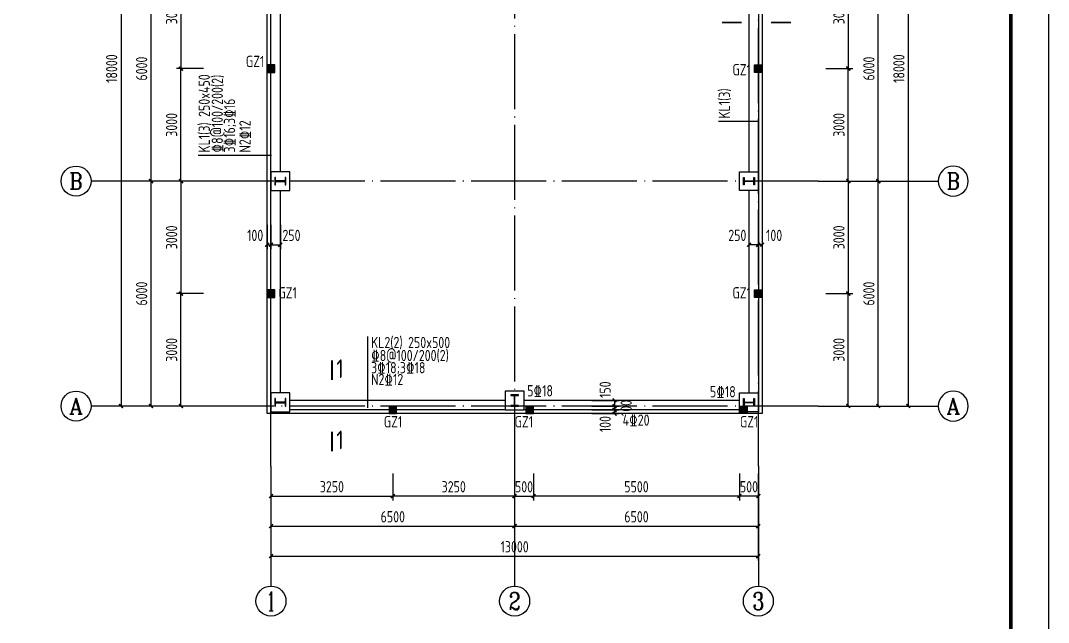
# Model space of a CAD drawing. Header units: millimetres. Extents: x 865974 to 875117, y 41124 to 44891.
# Drawn here: x 867487.8 to 867762, y 41394.7 to 41555.2 of the extents above; entities that cross this region are included whole.
import ezdxf
from ezdxf.enums import TextEntityAlignment as Align

# ---------------------------------------------------------------- set-up
doc = ezdxf.new("R2010")
doc.units = ezdxf.units.MM
doc.header["$LTSCALE"] = 1000
doc.header["$MEASUREMENT"] = 0
doc.linetypes.add('DOTE', pattern=[2.42, 2, -0.2, 0.02, -0.2])
doc.layers.add('1', color=4, linetype='Continuous', lineweight=70)
for name, color, linetype in [('AXIS', 3, 'Continuous'), ('AXIS_TEXT', 7, 'Continuous'), ('DOTE', 1, 'DOTE'), ('M_Prof', 2, 'Continuous'), ('PUB_DIM', 3, 'Continuous'), ('层14', 2, 'Continuous'), ('标注', 7, 'Continuous'), ('梁', 4, 'Continuous'), ('梁集中标注', 2, 'Continuous'), ('索引符号标注', 253, 'Continuous')]:
    doc.layers.add(name, color=color, linetype=linetype)
doc.styles.add('_TCH_AXIS', font='COMPLEX', dxfattribs={"bigfont": 'GBCBIG'})
doc.styles.add('COMPLEX', font='COMPLEX')
doc.styles.add('GBHZ', font='gbenor.shx', dxfattribs={"width": 0.9, "bigfont": 'gbcbig.shx'})
doc.dimstyles.new('Y100', dxfattribs={"dimscale": 0, "dimtxt": 3, "dimasz": 0.01, "dimexe": 1.2, "dimexo": 2, "dimgap": 1, "dimtad": 1, "dimdec": 0, "dimlfac": 100, "dimzin": 0, "dimdsep": 46, "dimtxsty": 'GBHZ', "dimblk": 'DX', "dimcen": 0.09, "dimdle": 1, "dimclrd": 7, "dimclre": 7, "dimclrt": 7, "dimadec": 0, "dimazin": 0, "dimtfac": 1, "dimtdec": 0, "dimtix": 1, "dimtmove": 2, "dimatfit": 3, "dimldrblk": 'DX', "dimfxl": 0, "dimtolj": 1, "dimtzin": 0, "dimarcsym": 0})

# ---------------------------------------------------------------- blocks, each defined once
blk = doc.blocks.new('_AXISO')
blk.add_circle((0, 0), 0.5)
at = {"layer": 'AXIS_TEXT', "style": 'COMPLEX', "width": 1.041667}
blk.add_attdef('A', text='', height=0.56, dxfattribs=at).set_placement((-0.25, -0.28), (0.25, -0.28), align=Align.FIT)
blk = doc.blocks.new('DX')
at = {"color": 0, "linetype": 'ByBlock', "const_width": 40}
blk.add_lwpolyline([(-54, -51), (46, 49)], dxfattribs=at)
blk = doc.blocks.new('*D47')
at = {"layer": 'Defpoints', "color": 0, "transparency": 16777216}
for p in [(867522.6, 41512.38), (867538.6, 41512.38), (867538.6, 41452.38)]:
    blk.add_point(p, dxfattribs=at)
at = {"layer": '标注', "color": 7, "lineweight": -2, "transparency": 16777216}
for p, q in [((867536.6, 41512.38), (867521.4, 41512.38)), ((867522.6, 41452.39), (867522.6, 41512.37)), ((867536.6, 41452.38), (867521.4, 41452.38))]:
    blk.add_line(p, q, dxfattribs=at)
at = {"layer": '标注', "color": 7, "lineweight": -2, "transparency": 16777216, "xscale": 0.01, "yscale": 0.01, "zscale": 0.01}
for p, rotation in [((867522.6, 41512.38), 90), ((867522.6, 41452.38), 270)]:
    blk.add_blockref('DX', p, dxfattribs=dict(at, rotation=rotation))
at = {"layer": '标注', "color": 7, "transparency": 16777216, "insert": (867520.1, 41482.38), "char_height": 3, "attachment_point": 5, "rotation": 90, "style": 'GBHZ'}
blk.add_mtext('\\A1;6000', dxfattribs=at)
blk = doc.blocks.new('*D48')
at = {"layer": 'Defpoints', "color": 0, "transparency": 16777216}
for p in [(867522.6, 41572.38), (867538.6, 41572.38), (867538.6, 41512.38)]:
    blk.add_point(p, dxfattribs=at)
at = {"layer": '标注', "color": 7, "lineweight": -2, "transparency": 16777216}
for p, q in [((867536.6, 41572.38), (867521.4, 41572.38)), ((867522.6, 41512.39), (867522.6, 41572.37)), ((867536.6, 41512.38), (867521.4, 41512.38))]:
    blk.add_line(p, q, dxfattribs=at)
at = {"layer": '标注', "color": 7, "lineweight": -2, "transparency": 16777216, "xscale": 0.01, "yscale": 0.01, "zscale": 0.01}
for p, rotation in [((867522.6, 41572.38), 90), ((867522.6, 41512.38), 270)]:
    blk.add_blockref('DX', p, dxfattribs=dict(at, rotation=rotation))
at = {"layer": '标注', "color": 7, "transparency": 16777216, "insert": (867520.1, 41542.38), "char_height": 3, "attachment_point": 5, "rotation": 90, "style": 'GBHZ'}
blk.add_mtext('\\A1;6000', dxfattribs=at)
blk = doc.blocks.new('*D50')
at = {"layer": 'Defpoints', "color": 0, "transparency": 16777216}
for p in [(867538.6, 41632.38), (867514.6, 41452.38), (867538.6, 41452.38)]:
    blk.add_point(p, dxfattribs=at)
at = {"layer": '标注', "color": 7, "lineweight": -2, "transparency": 16777216}
for p, q in [((867536.6, 41632.38), (867513.4, 41632.38)), ((867514.6, 41632.37), (867514.6, 41452.39)), ((867536.6, 41452.38), (867513.4, 41452.38))]:
    blk.add_line(p, q, dxfattribs=at)
at = {"layer": '标注', "color": 7, "lineweight": -2, "transparency": 16777216, "xscale": 0.01, "yscale": 0.01, "zscale": 0.01}
for p, rotation in [((867514.6, 41632.38), 90), ((867514.6, 41452.38), 270)]:
    blk.add_blockref('DX', p, dxfattribs=dict(at, rotation=rotation))
at = {"layer": '标注', "color": 7, "transparency": 16777216, "insert": (867512.1, 41542.38), "char_height": 3, "attachment_point": 5, "rotation": 90, "style": 'GBHZ'}
blk.add_mtext('\\A1;18000', dxfattribs=at)
blk = doc.blocks.new('*D51')
at = {"layer": 'Defpoints', "color": 0, "transparency": 16777216}
for p in [(867554.6, 41436.38), (867684.6, 41436.38), (867684.6, 41412.38)]:
    blk.add_point(p, dxfattribs=at)
at = {"layer": '标注', "color": 7, "lineweight": -2, "transparency": 16777216}
for p, q in [((867554.6, 41434.38), (867554.6, 41411.18)), ((867684.6, 41434.38), (867684.6, 41411.18)), ((867554.61, 41412.38), (867684.59, 41412.38))]:
    blk.add_line(p, q, dxfattribs=at)
at = {"layer": '标注', "color": 7, "lineweight": -2, "transparency": 16777216, "xscale": 0.01, "yscale": 0.01, "zscale": 0.01, "rotation": 180}
blk.add_blockref('DX', (867554.6, 41412.38), dxfattribs=at)
at = {"layer": '标注', "color": 7, "lineweight": -2, "transparency": 16777216, "xscale": 0.01, "yscale": 0.01, "zscale": 0.01}
blk.add_blockref('DX', (867684.6, 41412.38), dxfattribs=at)
at = {"layer": '标注', "color": 7, "transparency": 16777216, "insert": (867619.6, 41414.88), "char_height": 3, "attachment_point": 5, "style": 'GBHZ'}
blk.add_mtext('\\A1;13000', dxfattribs=at)
blk = doc.blocks.new('*D52')
at = {"layer": 'Defpoints', "color": 0, "transparency": 16777216}
for p in [(867700.6, 41512.38), (867716.6, 41512.38), (867700.6, 41452.38)]:
    blk.add_point(p, dxfattribs=at)
at = {"layer": '标注', "color": 7, "lineweight": -2, "transparency": 16777216}
for p, q in [((867702.6, 41512.38), (867717.8, 41512.38)), ((867716.6, 41452.39), (867716.6, 41512.37)), ((867702.6, 41452.38), (867717.8, 41452.38))]:
    blk.add_line(p, q, dxfattribs=at)
at = {"layer": '标注', "color": 7, "lineweight": -2, "transparency": 16777216, "xscale": 0.01, "yscale": 0.01, "zscale": 0.01}
for p, rotation in [((867716.6, 41512.38), 90), ((867716.6, 41452.38), 270)]:
    blk.add_blockref('DX', p, dxfattribs=dict(at, rotation=rotation))
at = {"layer": '标注', "color": 7, "transparency": 16777216, "insert": (867714.1, 41482.38), "char_height": 3, "attachment_point": 5, "rotation": 90, "style": 'GBHZ'}
blk.add_mtext('\\A1;6000', dxfattribs=at)
blk = doc.blocks.new('*D53')
at = {"layer": 'Defpoints', "color": 0, "transparency": 16777216}
for p in [(867700.6, 41572.38), (867716.6, 41572.38), (867700.6, 41512.38)]:
    blk.add_point(p, dxfattribs=at)
at = {"layer": '标注', "color": 7, "lineweight": -2, "transparency": 16777216}
for p, q in [((867702.6, 41572.38), (867717.8, 41572.38)), ((867716.6, 41512.39), (867716.6, 41572.37)), ((867702.6, 41512.38), (867717.8, 41512.38))]:
    blk.add_line(p, q, dxfattribs=at)
at = {"layer": '标注', "color": 7, "lineweight": -2, "transparency": 16777216, "xscale": 0.01, "yscale": 0.01, "zscale": 0.01}
for p, rotation in [((867716.6, 41572.38), 90), ((867716.6, 41512.38), 270)]:
    blk.add_blockref('DX', p, dxfattribs=dict(at, rotation=rotation))
at = {"layer": '标注', "color": 7, "transparency": 16777216, "insert": (867714.1, 41542.38), "char_height": 3, "attachment_point": 5, "rotation": 90, "style": 'GBHZ'}
blk.add_mtext('\\A1;6000', dxfattribs=at)
blk = doc.blocks.new('*D55')
at = {"layer": 'Defpoints', "color": 0, "transparency": 16777216}
for p in [(867700.6, 41632.38), (867700.6, 41452.38), (867724.6, 41452.38)]:
    blk.add_point(p, dxfattribs=at)
at = {"layer": '标注', "color": 7, "lineweight": -2, "transparency": 16777216}
for p, q in [((867702.6, 41632.38), (867725.8, 41632.38)), ((867724.6, 41632.37), (867724.6, 41452.39)), ((867702.6, 41452.38), (867725.8, 41452.38))]:
    blk.add_line(p, q, dxfattribs=at)
at = {"layer": '标注', "color": 7, "lineweight": -2, "transparency": 16777216, "xscale": 0.01, "yscale": 0.01, "zscale": 0.01}
for p, rotation in [((867724.6, 41632.38), 90), ((867724.6, 41452.38), 270)]:
    blk.add_blockref('DX', p, dxfattribs=dict(at, rotation=rotation))
at = {"layer": '标注', "color": 7, "transparency": 16777216, "insert": (867722.1, 41542.38), "char_height": 3, "attachment_point": 5, "rotation": 90, "style": 'GBHZ'}
blk.add_mtext('\\A1;18000', dxfattribs=at)
blk = doc.blocks.new('*D189')
at = {"layer": 'Defpoints', "color": 0, "transparency": 16777216}
for p in [(867530.6, 41482.38), (867538.6, 41482.38), (867538.6, 41452.38)]:
    blk.add_point(p, dxfattribs=at)
at = {"layer": '标注', "color": 7, "lineweight": -2, "transparency": 16777216}
for p, q in [((867536.6, 41482.38), (867529.4, 41482.38)), ((867530.6, 41452.39), (867530.6, 41482.37)), ((867536.6, 41452.38), (867529.4, 41452.38))]:
    blk.add_line(p, q, dxfattribs=at)
at = {"layer": '标注', "color": 7, "lineweight": -2, "transparency": 16777216, "xscale": 0.01, "yscale": 0.01, "zscale": 0.01}
for p, rotation in [((867530.6, 41482.38), 90), ((867530.6, 41452.38), 270)]:
    blk.add_blockref('DX', p, dxfattribs=dict(at, rotation=rotation))
at = {"layer": '标注', "color": 7, "transparency": 16777216, "insert": (867528.1, 41467.38), "char_height": 3, "attachment_point": 5, "rotation": 90, "style": 'GBHZ'}
blk.add_mtext('\\A1;3000', dxfattribs=at)
blk = doc.blocks.new('*D190')
at = {"layer": 'Defpoints', "color": 0, "transparency": 16777216}
for p in [(867538.6, 41512.38), (867530.6, 41482.38), (867538.6, 41482.38)]:
    blk.add_point(p, dxfattribs=at)
at = {"layer": '标注', "color": 7, "lineweight": -2, "transparency": 16777216}
for p, q in [((867536.6, 41512.38), (867529.4, 41512.38)), ((867530.6, 41512.37), (867530.6, 41482.39)), ((867536.6, 41482.38), (867529.4, 41482.38))]:
    blk.add_line(p, q, dxfattribs=at)
at = {"layer": '标注', "color": 7, "lineweight": -2, "transparency": 16777216, "xscale": 0.01, "yscale": 0.01, "zscale": 0.01}
for p, rotation in [((867530.6, 41512.38), 90), ((867530.6, 41482.38), 270)]:
    blk.add_blockref('DX', p, dxfattribs=dict(at, rotation=rotation))
at = {"layer": '标注', "color": 7, "transparency": 16777216, "insert": (867528.1, 41497.38), "char_height": 3, "attachment_point": 5, "rotation": 90, "style": 'GBHZ'}
blk.add_mtext('\\A1;3000', dxfattribs=at)
blk = doc.blocks.new('*D191')
at = {"layer": 'Defpoints', "color": 0, "transparency": 16777216}
for p in [(867538.6, 41572.38), (867530.6, 41542.38), (867538.6, 41542.38)]:
    blk.add_point(p, dxfattribs=at)
at = {"layer": '标注', "color": 7, "lineweight": -2, "transparency": 16777216}
for p, q in [((867536.6, 41572.38), (867529.4, 41572.38)), ((867530.6, 41572.37), (867530.6, 41542.39)), ((867536.6, 41542.38), (867529.4, 41542.38))]:
    blk.add_line(p, q, dxfattribs=at)
at = {"layer": '标注', "color": 7, "lineweight": -2, "transparency": 16777216, "xscale": 0.01, "yscale": 0.01, "zscale": 0.01}
for p, rotation in [((867530.6, 41572.38), 90), ((867530.6, 41542.38), 270)]:
    blk.add_blockref('DX', p, dxfattribs=dict(at, rotation=rotation))
at = {"layer": '标注', "color": 7, "transparency": 16777216, "insert": (867528.1, 41557.38), "char_height": 3, "attachment_point": 5, "rotation": 90, "style": 'GBHZ'}
blk.add_mtext('\\A1;3000', dxfattribs=at)
blk = doc.blocks.new('*D192')
at = {"layer": 'Defpoints', "color": 0, "transparency": 16777216}
for p in [(867530.6, 41542.38), (867538.6, 41542.38), (867538.6, 41512.38)]:
    blk.add_point(p, dxfattribs=at)
at = {"layer": '标注', "color": 7, "lineweight": -2, "transparency": 16777216}
for p, q in [((867536.6, 41542.38), (867529.4, 41542.38)), ((867530.6, 41512.39), (867530.6, 41542.37)), ((867536.6, 41512.38), (867529.4, 41512.38))]:
    blk.add_line(p, q, dxfattribs=at)
at = {"layer": '标注', "color": 7, "lineweight": -2, "transparency": 16777216, "xscale": 0.01, "yscale": 0.01, "zscale": 0.01}
for p, rotation in [((867530.6, 41542.38), 90), ((867530.6, 41512.38), 270)]:
    blk.add_blockref('DX', p, dxfattribs=dict(at, rotation=rotation))
at = {"layer": '标注', "color": 7, "transparency": 16777216, "insert": (867528.1, 41527.38), "char_height": 3, "attachment_point": 5, "rotation": 90, "style": 'GBHZ'}
blk.add_mtext('\\A1;3000', dxfattribs=at)
blk = doc.blocks.new('*D195')
at = {"layer": 'Defpoints', "color": 0, "transparency": 16777216}
for p in [(867553.6, 41502.73), (867554.6, 41502.73), (867554.6, 41495.41)]:
    blk.add_point(p, dxfattribs=at)
at = {"layer": '标注', "color": 7, "lineweight": -2, "transparency": 16777216}
for p, q in [((867553.6, 41500.73), (867553.6, 41494.21)), ((867554.6, 41500.73), (867554.6, 41494.21)), ((867553.59, 41495.41), (867553.58, 41495.41)), ((867553.6, 41495.41), (867554.6, 41495.41)), ((867554.61, 41495.41), (867554.62, 41495.41))]:
    blk.add_line(p, q, dxfattribs=at)
at = {"layer": '标注', "color": 7, "lineweight": -2, "transparency": 16777216, "xscale": 0.01, "yscale": 0.01, "zscale": 0.01}
blk.add_blockref('DX', (867553.6, 41495.41), dxfattribs=at)
at = {"layer": '标注', "color": 7, "lineweight": -2, "transparency": 16777216, "xscale": 0.01, "yscale": 0.01, "zscale": 0.01, "rotation": 180}
blk.add_blockref('DX', (867554.6, 41495.41), dxfattribs=at)
at = {"layer": '标注', "color": 7, "transparency": 16777216, "insert": (867550.39, 41497.91), "char_height": 3, "attachment_point": 5, "style": 'GBHZ'}
blk.add_mtext('\\A1;100', dxfattribs=at)
blk = doc.blocks.new('*D196')
at = {"layer": 'Defpoints', "color": 0, "transparency": 16777216}
for p in [(867554.6, 41502.73), (867557.1, 41502.73), (867557.1, 41495.41)]:
    blk.add_point(p, dxfattribs=at)
at = {"layer": '标注', "color": 7, "lineweight": -2, "transparency": 16777216}
for p, q in [((867554.6, 41500.73), (867554.6, 41494.21)), ((867557.1, 41500.73), (867557.1, 41494.21)), ((867554.61, 41495.41), (867557.09, 41495.41))]:
    blk.add_line(p, q, dxfattribs=at)
at = {"layer": '标注', "color": 7, "lineweight": -2, "transparency": 16777216, "xscale": 0.01, "yscale": 0.01, "zscale": 0.01, "rotation": 180}
blk.add_blockref('DX', (867554.6, 41495.41), dxfattribs=at)
at = {"layer": '标注', "color": 7, "lineweight": -2, "transparency": 16777216, "xscale": 0.01, "yscale": 0.01, "zscale": 0.01}
blk.add_blockref('DX', (867557.1, 41495.41), dxfattribs=at)
at = {"layer": '标注', "color": 7, "transparency": 16777216, "insert": (867560.07, 41497.91), "char_height": 3, "attachment_point": 5, "style": 'GBHZ'}
blk.add_mtext('\\A1;250', dxfattribs=at)
blk = doc.blocks.new('*D197')
at = {"layer": 'Defpoints', "color": 0, "transparency": 16777216}
for p in [(867684.6, 41502.73), (867685.6, 41502.73), (867684.6, 41495.41)]:
    blk.add_point(p, dxfattribs=at)
at = {"layer": '标注', "color": 7, "lineweight": -2, "transparency": 16777216}
for p, q in [((867684.6, 41500.73), (867684.6, 41494.21)), ((867685.6, 41500.73), (867685.6, 41494.21)), ((867684.59, 41495.41), (867684.58, 41495.41)), ((867685.6, 41495.41), (867684.6, 41495.41)), ((867685.61, 41495.41), (867685.62, 41495.41))]:
    blk.add_line(p, q, dxfattribs=at)
at = {"layer": '标注', "color": 7, "lineweight": -2, "transparency": 16777216, "xscale": 0.01, "yscale": 0.01, "zscale": 0.01}
blk.add_blockref('DX', (867684.6, 41495.41), dxfattribs=at)
at = {"layer": '标注', "color": 7, "lineweight": -2, "transparency": 16777216, "xscale": 0.01, "yscale": 0.01, "zscale": 0.01, "rotation": 180}
blk.add_blockref('DX', (867685.6, 41495.41), dxfattribs=at)
at = {"layer": '标注', "color": 7, "transparency": 16777216, "insert": (867688.81, 41497.91), "char_height": 3, "attachment_point": 5, "style": 'GBHZ'}
blk.add_mtext('\\A1;100', dxfattribs=at)
blk = doc.blocks.new('*D198')
at = {"layer": 'Defpoints', "color": 0, "transparency": 16777216}
for p in [(867682.1, 41502.73), (867684.6, 41502.73), (867682.1, 41495.41)]:
    blk.add_point(p, dxfattribs=at)
at = {"layer": '标注', "color": 7, "lineweight": -2, "transparency": 16777216}
for p, q in [((867682.1, 41500.73), (867682.1, 41494.21)), ((867684.6, 41500.73), (867684.6, 41494.21)), ((867684.59, 41495.41), (867682.11, 41495.41))]:
    blk.add_line(p, q, dxfattribs=at)
at = {"layer": '标注', "color": 7, "lineweight": -2, "transparency": 16777216, "xscale": 0.01, "yscale": 0.01, "zscale": 0.01, "rotation": 180}
blk.add_blockref('DX', (867682.1, 41495.41), dxfattribs=at)
at = {"layer": '标注', "color": 7, "lineweight": -2, "transparency": 16777216, "xscale": 0.01, "yscale": 0.01, "zscale": 0.01}
blk.add_blockref('DX', (867684.6, 41495.41), dxfattribs=at)
at = {"layer": '标注', "color": 7, "transparency": 16777216, "insert": (867679, 41497.91), "char_height": 3, "attachment_point": 5, "style": 'GBHZ'}
blk.add_mtext('\\A1;250', dxfattribs=at)
blk = doc.blocks.new('*D338')
at = {"layer": 'Defpoints', "color": 0, "transparency": 16777216}
for p in [(867700.6, 41482.38), (867708.6, 41482.38), (867700.6, 41452.38)]:
    blk.add_point(p, dxfattribs=at)
at = {"layer": '标注', "color": 7, "lineweight": -2, "transparency": 16777216}
for p, q in [((867702.6, 41482.38), (867709.8, 41482.38)), ((867708.6, 41452.39), (867708.6, 41482.37)), ((867702.6, 41452.38), (867709.8, 41452.38))]:
    blk.add_line(p, q, dxfattribs=at)
at = {"layer": '标注', "color": 7, "lineweight": -2, "transparency": 16777216, "xscale": 0.01, "yscale": 0.01, "zscale": 0.01}
for p, rotation in [((867708.6, 41482.38), 90), ((867708.6, 41452.38), 270)]:
    blk.add_blockref('DX', p, dxfattribs=dict(at, rotation=rotation))
at = {"layer": '标注', "color": 7, "transparency": 16777216, "insert": (867706.1, 41467.38), "char_height": 3, "attachment_point": 5, "rotation": 90, "style": 'GBHZ'}
blk.add_mtext('\\A1;3000', dxfattribs=at)
blk = doc.blocks.new('*D339')
at = {"layer": 'Defpoints', "color": 0, "transparency": 16777216}
for p in [(867700.6, 41512.38), (867700.6, 41482.38), (867708.6, 41482.38)]:
    blk.add_point(p, dxfattribs=at)
at = {"layer": '标注', "color": 7, "lineweight": -2, "transparency": 16777216}
for p, q in [((867702.6, 41512.38), (867709.8, 41512.38)), ((867708.6, 41512.37), (867708.6, 41482.39)), ((867702.6, 41482.38), (867709.8, 41482.38))]:
    blk.add_line(p, q, dxfattribs=at)
at = {"layer": '标注', "color": 7, "lineweight": -2, "transparency": 16777216, "xscale": 0.01, "yscale": 0.01, "zscale": 0.01}
for p, rotation in [((867708.6, 41512.38), 90), ((867708.6, 41482.38), 270)]:
    blk.add_blockref('DX', p, dxfattribs=dict(at, rotation=rotation))
at = {"layer": '标注', "color": 7, "transparency": 16777216, "insert": (867706.1, 41497.38), "char_height": 3, "attachment_point": 5, "rotation": 90, "style": 'GBHZ'}
blk.add_mtext('\\A1;3000', dxfattribs=at)
blk = doc.blocks.new('*D340')
at = {"layer": 'Defpoints', "color": 0, "transparency": 16777216}
for p in [(867700.6, 41572.38), (867700.6, 41542.38), (867708.6, 41542.38)]:
    blk.add_point(p, dxfattribs=at)
at = {"layer": '标注', "color": 7, "lineweight": -2, "transparency": 16777216}
for p, q in [((867702.6, 41572.38), (867709.8, 41572.38)), ((867708.6, 41572.37), (867708.6, 41542.39)), ((867702.6, 41542.38), (867709.8, 41542.38))]:
    blk.add_line(p, q, dxfattribs=at)
at = {"layer": '标注', "color": 7, "lineweight": -2, "transparency": 16777216, "xscale": 0.01, "yscale": 0.01, "zscale": 0.01}
for p, rotation in [((867708.6, 41572.38), 90), ((867708.6, 41542.38), 270)]:
    blk.add_blockref('DX', p, dxfattribs=dict(at, rotation=rotation))
at = {"layer": '标注', "color": 7, "transparency": 16777216, "insert": (867706.1, 41557.38), "char_height": 3, "attachment_point": 5, "rotation": 90, "style": 'GBHZ'}
blk.add_mtext('\\A1;3000', dxfattribs=at)
blk = doc.blocks.new('*D341')
at = {"layer": 'Defpoints', "color": 0, "transparency": 16777216}
for p in [(867700.6, 41542.38), (867708.6, 41542.38), (867700.6, 41512.38)]:
    blk.add_point(p, dxfattribs=at)
at = {"layer": '标注', "color": 7, "lineweight": -2, "transparency": 16777216}
for p, q in [((867702.6, 41542.38), (867709.8, 41542.38)), ((867708.6, 41512.39), (867708.6, 41542.37)), ((867702.6, 41512.38), (867709.8, 41512.38))]:
    blk.add_line(p, q, dxfattribs=at)
at = {"layer": '标注', "color": 7, "lineweight": -2, "transparency": 16777216, "xscale": 0.01, "yscale": 0.01, "zscale": 0.01}
for p, rotation in [((867708.6, 41542.38), 90), ((867708.6, 41512.38), 270)]:
    blk.add_blockref('DX', p, dxfattribs=dict(at, rotation=rotation))
at = {"layer": '标注', "color": 7, "transparency": 16777216, "insert": (867706.1, 41527.38), "char_height": 3, "attachment_point": 5, "rotation": 90, "style": 'GBHZ'}
blk.add_mtext('\\A1;3000', dxfattribs=at)
blk = doc.blocks.new('*D365')
at = {"layer": 'Defpoints', "color": 0, "transparency": 16777216}
for p in [(867554.6, 41436.38), (867619.6, 41436.38), (867619.6, 41420.38)]:
    blk.add_point(p, dxfattribs=at)
at = {"layer": '标注', "color": 7, "lineweight": -2, "transparency": 16777216}
for p, q in [((867554.6, 41434.38), (867554.6, 41419.18)), ((867619.6, 41434.38), (867619.6, 41419.18)), ((867554.61, 41420.38), (867619.59, 41420.38))]:
    blk.add_line(p, q, dxfattribs=at)
at = {"layer": '标注', "color": 7, "lineweight": -2, "transparency": 16777216, "xscale": 0.01, "yscale": 0.01, "zscale": 0.01, "rotation": 180}
blk.add_blockref('DX', (867554.6, 41420.38), dxfattribs=at)
at = {"layer": '标注', "color": 7, "lineweight": -2, "transparency": 16777216, "xscale": 0.01, "yscale": 0.01, "zscale": 0.01}
blk.add_blockref('DX', (867619.6, 41420.38), dxfattribs=at)
at = {"layer": '标注', "color": 7, "transparency": 16777216, "insert": (867587.1, 41422.88), "char_height": 3, "attachment_point": 5, "style": 'GBHZ'}
blk.add_mtext('\\A1;6500', dxfattribs=at)
blk = doc.blocks.new('*D366')
at = {"layer": 'Defpoints', "color": 0, "transparency": 16777216}
for p in [(867619.6, 41436.38), (867684.6, 41436.38), (867684.6, 41420.38)]:
    blk.add_point(p, dxfattribs=at)
at = {"layer": '标注', "color": 7, "lineweight": -2, "transparency": 16777216}
for p, q in [((867619.6, 41434.38), (867619.6, 41419.18)), ((867684.6, 41434.38), (867684.6, 41419.18)), ((867619.61, 41420.38), (867684.59, 41420.38))]:
    blk.add_line(p, q, dxfattribs=at)
at = {"layer": '标注', "color": 7, "lineweight": -2, "transparency": 16777216, "xscale": 0.01, "yscale": 0.01, "zscale": 0.01, "rotation": 180}
blk.add_blockref('DX', (867619.6, 41420.38), dxfattribs=at)
at = {"layer": '标注', "color": 7, "lineweight": -2, "transparency": 16777216, "xscale": 0.01, "yscale": 0.01, "zscale": 0.01}
blk.add_blockref('DX', (867684.6, 41420.38), dxfattribs=at)
at = {"layer": '标注', "color": 7, "transparency": 16777216, "insert": (867652.1, 41422.88), "char_height": 3, "attachment_point": 5, "style": 'GBHZ'}
blk.add_mtext('\\A1;6500', dxfattribs=at)
blk = doc.blocks.new('*D367')
at = {"layer": 'Defpoints', "color": 0, "transparency": 16777216}
for p in [(867554.6, 41436.38), (867587.1, 41436.38), (867587.1, 41428.38)]:
    blk.add_point(p, dxfattribs=at)
at = {"layer": '标注', "color": 7, "lineweight": -2, "transparency": 16777216}
for p, q in [((867554.6, 41434.38), (867554.6, 41427.18)), ((867587.1, 41434.38), (867587.1, 41427.18)), ((867554.61, 41428.38), (867587.09, 41428.38))]:
    blk.add_line(p, q, dxfattribs=at)
at = {"layer": '标注', "color": 7, "lineweight": -2, "transparency": 16777216, "xscale": 0.01, "yscale": 0.01, "zscale": 0.01, "rotation": 180}
blk.add_blockref('DX', (867554.6, 41428.38), dxfattribs=at)
at = {"layer": '标注', "color": 7, "lineweight": -2, "transparency": 16777216, "xscale": 0.01, "yscale": 0.01, "zscale": 0.01}
blk.add_blockref('DX', (867587.1, 41428.38), dxfattribs=at)
at = {"layer": '标注', "color": 7, "transparency": 16777216, "insert": (867570.85, 41430.88), "char_height": 3, "attachment_point": 5, "style": 'GBHZ'}
blk.add_mtext('\\A1;3250', dxfattribs=at)
blk = doc.blocks.new('*D368')
at = {"layer": 'Defpoints', "color": 0, "transparency": 16777216}
for p in [(867587.1, 41436.38), (867619.6, 41436.38), (867587.1, 41428.38)]:
    blk.add_point(p, dxfattribs=at)
at = {"layer": '标注', "color": 7, "lineweight": -2, "transparency": 16777216}
for p, q in [((867587.1, 41434.38), (867587.1, 41427.18)), ((867619.6, 41434.38), (867619.6, 41427.18)), ((867619.59, 41428.38), (867587.11, 41428.38))]:
    blk.add_line(p, q, dxfattribs=at)
at = {"layer": '标注', "color": 7, "lineweight": -2, "transparency": 16777216, "xscale": 0.01, "yscale": 0.01, "zscale": 0.01, "rotation": 180}
blk.add_blockref('DX', (867587.1, 41428.38), dxfattribs=at)
at = {"layer": '标注', "color": 7, "lineweight": -2, "transparency": 16777216, "xscale": 0.01, "yscale": 0.01, "zscale": 0.01}
blk.add_blockref('DX', (867619.6, 41428.38), dxfattribs=at)
at = {"layer": '标注', "color": 7, "transparency": 16777216, "insert": (867603.35, 41430.88), "char_height": 3, "attachment_point": 5, "style": 'GBHZ'}
blk.add_mtext('\\A1;3250', dxfattribs=at)
blk = doc.blocks.new('*D740')
at = {"layer": 'Defpoints', "color": 0, "transparency": 16777216}
for p in [(867619.6, 41436.38), (867624.6, 41436.38), (867624.6, 41428.38)]:
    blk.add_point(p, dxfattribs=at)
at = {"layer": '标注', "color": 7, "lineweight": -2, "transparency": 16777216}
for p, q in [((867619.6, 41434.38), (867619.6, 41427.18)), ((867624.6, 41434.38), (867624.6, 41427.18)), ((867619.59, 41428.38), (867619.58, 41428.38)), ((867619.6, 41428.38), (867624.6, 41428.38)), ((867624.61, 41428.38), (867624.62, 41428.38))]:
    blk.add_line(p, q, dxfattribs=at)
at = {"layer": '标注', "color": 7, "lineweight": -2, "transparency": 16777216, "xscale": 0.01, "yscale": 0.01, "zscale": 0.01}
blk.add_blockref('DX', (867619.6, 41428.38), dxfattribs=at)
at = {"layer": '标注', "color": 7, "lineweight": -2, "transparency": 16777216, "xscale": 0.01, "yscale": 0.01, "zscale": 0.01, "rotation": 180}
blk.add_blockref('DX', (867624.6, 41428.38), dxfattribs=at)
at = {"layer": '标注', "color": 7, "transparency": 16777216, "insert": (867622.1, 41430.88), "char_height": 3, "attachment_point": 5, "style": 'GBHZ'}
blk.add_mtext('\\A1;500', dxfattribs=at)
blk = doc.blocks.new('*D741')
at = {"layer": 'Defpoints', "color": 0, "transparency": 16777216}
for p in [(867624.6, 41436.38), (867679.6, 41436.38), (867624.6, 41428.38)]:
    blk.add_point(p, dxfattribs=at)
at = {"layer": '标注', "color": 7, "lineweight": -2, "transparency": 16777216}
for p, q in [((867624.6, 41434.38), (867624.6, 41427.18)), ((867679.6, 41434.38), (867679.6, 41427.18)), ((867679.59, 41428.38), (867624.61, 41428.38))]:
    blk.add_line(p, q, dxfattribs=at)
at = {"layer": '标注', "color": 7, "lineweight": -2, "transparency": 16777216, "xscale": 0.01, "yscale": 0.01, "zscale": 0.01, "rotation": 180}
blk.add_blockref('DX', (867624.6, 41428.38), dxfattribs=at)
at = {"layer": '标注', "color": 7, "lineweight": -2, "transparency": 16777216, "xscale": 0.01, "yscale": 0.01, "zscale": 0.01}
blk.add_blockref('DX', (867679.6, 41428.38), dxfattribs=at)
at = {"layer": '标注', "color": 7, "transparency": 16777216, "insert": (867652.1, 41430.88), "char_height": 3, "attachment_point": 5, "style": 'GBHZ'}
blk.add_mtext('\\A1;5500', dxfattribs=at)
blk = doc.blocks.new('*D742')
at = {"layer": 'Defpoints', "color": 0, "transparency": 16777216}
for p in [(867679.6, 41436.38), (867684.6, 41436.38), (867679.6, 41428.38)]:
    blk.add_point(p, dxfattribs=at)
at = {"layer": '标注', "color": 7, "lineweight": -2, "transparency": 16777216}
for p, q in [((867679.6, 41434.38), (867679.6, 41427.18)), ((867684.6, 41434.38), (867684.6, 41427.18)), ((867679.59, 41428.38), (867679.58, 41428.38)), ((867684.6, 41428.38), (867679.6, 41428.38)), ((867684.61, 41428.38), (867684.62, 41428.38))]:
    blk.add_line(p, q, dxfattribs=at)
at = {"layer": '标注', "color": 7, "lineweight": -2, "transparency": 16777216, "xscale": 0.01, "yscale": 0.01, "zscale": 0.01}
blk.add_blockref('DX', (867679.6, 41428.38), dxfattribs=at)
at = {"layer": '标注', "color": 7, "lineweight": -2, "transparency": 16777216, "xscale": 0.01, "yscale": 0.01, "zscale": 0.01, "rotation": 180}
blk.add_blockref('DX', (867684.6, 41428.38), dxfattribs=at)
at = {"layer": '标注', "color": 7, "transparency": 16777216, "insert": (867682.1, 41430.88), "char_height": 3, "attachment_point": 5, "style": 'GBHZ'}
blk.add_mtext('\\A1;500', dxfattribs=at)
blk = doc.blocks.new('*D898')
at = {"layer": 'Defpoints', "color": 0, "transparency": 16777216}
for p in [(867638.19, 41453.88), (867638.19, 41452.38), (867646.25, 41452.38)]:
    blk.add_point(p, dxfattribs=at)
at = {"layer": '索引符号标注', "color": 7, "lineweight": -2, "transparency": 16777216}
for p, q in [((867640.19, 41453.88), (867647.45, 41453.88)), ((867640.19, 41452.38), (867647.45, 41452.38)), ((867646.25, 41453.89), (867646.25, 41453.9)), ((867646.25, 41453.88), (867646.25, 41452.38)), ((867646.25, 41452.37), (867646.25, 41452.36))]:
    blk.add_line(p, q, dxfattribs=at)
at = {"layer": '索引符号标注', "color": 7, "lineweight": -2, "transparency": 16777216, "xscale": 0.01, "yscale": 0.01, "zscale": 0.01}
for p, rotation in [((867646.25, 41453.88), 270), ((867646.25, 41452.38), 90)]:
    blk.add_blockref('DX', p, dxfattribs=dict(at, rotation=rotation))
at = {"layer": '索引符号标注', "color": 7, "transparency": 16777216, "insert": (867643.75, 41456.77), "char_height": 3, "attachment_point": 5, "rotation": 90, "style": 'GBHZ'}
blk.add_mtext('\\A1;150', dxfattribs=at)
blk = doc.blocks.new('*D899')
at = {"layer": 'Defpoints', "color": 0, "transparency": 16777216}
for p in [(867638.19, 41452.38), (867638.19, 41451.38), (867646.25, 41451.38)]:
    blk.add_point(p, dxfattribs=at)
at = {"layer": '索引符号标注', "color": 7, "lineweight": -2, "transparency": 16777216}
for p, q in [((867640.19, 41452.38), (867647.45, 41452.38)), ((867646.25, 41452.39), (867646.25, 41452.4)), ((867646.25, 41452.38), (867646.25, 41451.38)), ((867640.19, 41451.38), (867647.45, 41451.38)), ((867646.25, 41451.37), (867646.25, 41451.36))]:
    blk.add_line(p, q, dxfattribs=at)
at = {"layer": '索引符号标注', "color": 7, "lineweight": -2, "transparency": 16777216, "xscale": 0.01, "yscale": 0.01, "zscale": 0.01}
for p, rotation in [((867646.25, 41452.38), 270), ((867646.25, 41451.38), 90)]:
    blk.add_blockref('DX', p, dxfattribs=dict(at, rotation=rotation))
at = {"layer": '索引符号标注', "color": 7, "transparency": 16777216, "insert": (867649.34, 41451.88), "char_height": 3, "attachment_point": 5, "rotation": 90, "style": 'GBHZ'}
blk.add_mtext('\\A1;100', dxfattribs=at)
blk = doc.blocks.new('*D900')
at = {"layer": 'Defpoints', "color": 0, "transparency": 16777216}
for p in [(867638.19, 41451.38), (867638.19, 41450.38), (867646.25, 41450.38)]:
    blk.add_point(p, dxfattribs=at)
at = {"layer": '索引符号标注', "color": 7, "lineweight": -2, "transparency": 16777216}
for p, q in [((867646.25, 41451.39), (867646.25, 41451.4)), ((867640.19, 41451.38), (867647.45, 41451.38)), ((867640.19, 41450.38), (867647.45, 41450.38)), ((867646.25, 41451.38), (867646.25, 41450.38)), ((867646.25, 41450.37), (867646.25, 41450.36))]:
    blk.add_line(p, q, dxfattribs=at)
at = {"layer": '索引符号标注', "color": 7, "lineweight": -2, "transparency": 16777216, "xscale": 0.01, "yscale": 0.01, "zscale": 0.01}
for p, rotation in [((867646.25, 41451.38), 270), ((867646.25, 41450.38), 90)]:
    blk.add_blockref('DX', p, dxfattribs=dict(at, rotation=rotation))
at = {"layer": '索引符号标注', "color": 7, "transparency": 16777216, "insert": (867643.75, 41447.59), "char_height": 3, "attachment_point": 5, "rotation": 90, "style": 'GBHZ'}
blk.add_mtext('\\A1;100', dxfattribs=at)

msp = doc.modelspace()

# ---------------------------------------------------------------- linework, layer by layer
at = {"color": 0}
msp.add_line((867761.988, 41717.604), (867761.988, 41123.604), dxfattribs=at)
at = {"color": 0, "const_width": 1}
msp.add_lwpolyline([(867751.988, 41133.604), (866945.988, 41133.604), (866945.988, 41707.604), (867751.988, 41707.604)], close=True, dxfattribs=at)
at = {"layer": '1', "color": 2, "const_width": 0.48}
for points in [[(867674.918, 41554.685), (867680.201, 41554.685)], [(867688, 41554.685), (867693.283, 41554.685)], [(867570.875, 41459.325), (867570.875, 41464.607)], [(867570.875, 41440.319), (867570.875, 41445.601)]]:
    msp.add_lwpolyline(points, dxfattribs=at)
at = {"layer": 'AXIS', "color": 0}
for p, q in [((867538.603, 41512.384), (867506.603, 41512.384)), ((867700.603, 41512.384), (867732.603, 41512.384)), ((867538.603, 41452.384), (867506.603, 41452.384)), ((867700.603, 41452.384), (867732.603, 41452.384)), ((867554.603, 41436.384), (867554.603, 41404.384)), ((867619.603, 41436.384), (867619.603, 41404.384)), ((867684.603, 41436.384), (867684.603, 41404.384))]:
    msp.add_line(p, q, dxfattribs=at)
at = {"layer": 'DOTE', "linetype": 'DOTE', "ltscale": 0.01}
for p, q in [((867554.603, 41436.384), (867554.603, 41648.384)), ((867619.603, 41648.384), (867619.603, 41436.384)), ((867684.603, 41436.384), (867684.603, 41648.384)), ((867700.603, 41512.384), (867538.603, 41512.384)), ((867700.603, 41452.384), (867538.603, 41452.384))]:
    msp.add_line(p, q, dxfattribs=at)
at = {"layer": 'M_Prof'}
for points in [[(867554.603, 41509.884), (867559.603, 41509.884), (867559.603, 41514.884), (867554.603, 41514.884)], [(867684.603, 41509.884), (867679.603, 41509.884), (867679.603, 41514.884), (867684.603, 41514.884)], [(867555.603, 41513.384), (867555.603, 41511.384), (867555.803, 41511.384), (867555.803, 41512.294), (867558.403, 41512.294), (867558.403, 41511.384), (867558.603, 41511.384), (867558.603, 41513.384), (867558.403, 41513.384), (867558.403, 41512.474), (867555.803, 41512.474), (867555.803, 41513.384)], [(867683.603, 41513.384), (867683.603, 41511.384), (867683.403, 41511.384), (867683.403, 41512.294), (867680.803, 41512.294), (867680.803, 41511.384), (867680.603, 41511.384), (867680.603, 41513.384), (867680.803, 41513.384), (867680.803, 41512.474), (867683.403, 41512.474), (867683.403, 41513.384)], [(867554.603, 41450.884), (867559.603, 41450.884), (867559.603, 41455.884), (867554.603, 41455.884)], [(867555.603, 41454.384), (867555.603, 41452.384), (867555.803, 41452.384), (867555.803, 41453.294), (867558.403, 41453.294), (867558.403, 41452.384), (867558.603, 41452.384), (867558.603, 41454.384), (867558.403, 41454.384), (867558.403, 41453.474), (867555.803, 41453.474), (867555.803, 41454.384)], [(867622.103, 41451.384), (867622.103, 41456.384), (867617.103, 41456.384), (867617.103, 41451.384)], [(867618.603, 41452.384), (867620.603, 41452.384), (867620.603, 41452.584), (867619.693, 41452.584), (867619.693, 41455.184), (867620.603, 41455.184), (867620.603, 41455.384), (867618.603, 41455.384), (867618.603, 41455.184), (867619.513, 41455.184), (867619.513, 41452.584), (867618.603, 41452.584)], [(867684.603, 41450.884), (867679.603, 41450.884), (867679.603, 41455.884), (867684.603, 41455.884)], [(867683.603, 41454.384), (867683.603, 41452.384), (867683.403, 41452.384), (867683.403, 41453.294), (867680.803, 41453.294), (867680.803, 41452.384), (867680.603, 41452.384), (867680.603, 41454.384), (867680.803, 41454.384), (867680.803, 41453.474), (867683.403, 41453.474), (867683.403, 41454.384)]]:
    msp.add_lwpolyline(points, close=True, dxfattribs=at)
at = {"layer": '层14'}
for points in [[(867553.603, 41541.384), (867555.603, 41541.384), (867555.603, 41543.384), (867553.603, 41543.384)], [(867685.603, 41541.384), (867683.603, 41541.384), (867683.603, 41543.384), (867685.603, 41543.384)], [(867553.603, 41481.384), (867555.603, 41481.384), (867555.603, 41483.384), (867553.603, 41483.384)], [(867685.603, 41481.384), (867683.603, 41481.384), (867683.603, 41483.384), (867685.603, 41483.384)], [(867586.103, 41450.384), (867588.103, 41450.384), (867588.103, 41452.384), (867586.103, 41452.384)], [(867622.603, 41450.384), (867624.603, 41450.384), (867624.603, 41452.384), (867622.603, 41452.384)], [(867681.603, 41450.384), (867679.603, 41450.384), (867679.603, 41452.384), (867681.603, 41452.384)]]:
    msp.add_lwpolyline(points, close=True, dxfattribs=at)
for points in [[(867553.603, 41541.384), (867553.603, 41543.384), (867555.603, 41541.384), (867555.603, 41543.384)], [(867685.603, 41541.384), (867685.603, 41543.384), (867683.603, 41541.384), (867683.603, 41543.384)], [(867553.603, 41481.384), (867553.603, 41483.384), (867555.603, 41481.384), (867555.603, 41483.384)], [(867685.603, 41481.384), (867685.603, 41483.384), (867683.603, 41481.384), (867683.603, 41483.384)], [(867586.103, 41450.384), (867586.103, 41452.384), (867588.103, 41450.384), (867588.103, 41452.384)], [(867622.603, 41450.384), (867622.603, 41452.384), (867624.603, 41450.384), (867624.603, 41452.384)], [(867681.603, 41450.384), (867681.603, 41452.384), (867679.603, 41450.384), (867679.603, 41452.384)]]:
    msp.add_solid(points, dxfattribs=at)
at = {"layer": '梁'}
for p, q in [((867553.603, 41450.384), (867553.603, 41634.384)), ((867684.603, 41634.384), (867684.603, 41514.884)), ((867685.603, 41634.384), (867685.603, 41450.384)), ((867554.603, 41514.884), (867554.603, 41628.884)), ((867682.103, 41628.884), (867682.103, 41514.884)), ((867557.103, 41514.884), (867557.103, 41569.884)), ((867554.603, 41455.884), (867554.603, 41509.884)), ((867557.103, 41455.884), (867557.103, 41509.884)), ((867682.103, 41509.884), (867682.103, 41455.884)), ((867684.603, 41509.884), (867684.603, 41455.884)), ((867617.103, 41453.884), (867559.603, 41453.884)), ((867679.603, 41453.884), (867622.103, 41453.884)), ((867685.603, 41450.384), (867553.603, 41450.384)), ((867617.103, 41451.384), (867559.603, 41451.384)), ((867679.603, 41451.384), (867622.103, 41451.384))]:
    msp.add_line(p, q, dxfattribs=at)
at = {"layer": '梁集中标注'}
for p, q in [((867684.378, 41528.233), (867673.935, 41528.233)), ((867554.719, 41519.171), (867535.21, 41519.171)), ((867580.471, 41451.918), (867580.471, 41470.944))]:
    msp.add_line(p, q, dxfattribs=at)

# ---------------------------------------------------------------- block references
at = {"layer": 'AXIS', "color": 0}
ref = msp.add_blockref('_AXISO', (867502.603, 41512.384), dxfattribs=dict(at, xscale=8, yscale=8, zscale=8))
ref.add_attrib('A', 'B', dxfattribs={"layer": 'AXIS_TEXT', "color": 0, "height": 4.353, "style": '_TCH_AXIS'}).set_placement((867500.841, 41510.207), (867504.365, 41510.207), align=Align.FIT)
ref = msp.add_blockref('_AXISO', (867736.603, 41512.384), dxfattribs=dict(at, xscale=-8, yscale=8, zscale=8))
ref.add_attrib('A', 'B', dxfattribs={"layer": 'AXIS_TEXT', "color": 0, "height": 4.353, "style": '_TCH_AXIS'}).set_placement((867734.841, 41510.207), (867738.365, 41510.207), align=Align.FIT)
ref = msp.add_blockref('_AXISO', (867502.603, 41452.384), dxfattribs=dict(at, xscale=8, yscale=8, zscale=8))
ref.add_attrib('A', 'A', dxfattribs={"layer": 'AXIS_TEXT', "color": 0, "height": 4.252, "style": '_TCH_AXIS'}).set_placement((867500.781, 41450.258), (867504.425, 41450.258), align=Align.FIT)
ref = msp.add_blockref('_AXISO', (867736.603, 41452.384), dxfattribs=dict(at, xscale=-8, yscale=8, zscale=8))
ref.add_attrib('A', 'A', dxfattribs={"layer": 'AXIS_TEXT', "color": 0, "height": 4.252, "style": '_TCH_AXIS'}).set_placement((867734.781, 41450.258), (867738.425, 41450.258), align=Align.FIT)
ref = msp.add_blockref('_AXISO', (867554.603, 41400.384), dxfattribs=dict(at, xscale=8, yscale=8, zscale=8))
ref.add_attrib('A', '1', dxfattribs={"layer": 'AXIS_TEXT', "color": 0, "height": 5.147, "style": '_TCH_AXIS'}).set_placement((867553.5, 41397.81), (867555.706, 41397.81), align=Align.FIT)
ref = msp.add_blockref('_AXISO', (867619.603, 41400.384), dxfattribs=dict(at, xscale=8, yscale=8, zscale=8))
ref.add_attrib('A', '2', dxfattribs={"layer": 'AXIS_TEXT', "color": 0, "height": 4.659, "style": '_TCH_AXIS'}).set_placement((867618.05, 41398.054), (867621.156, 41398.054), align=Align.FIT)
ref = msp.add_blockref('_AXISO', (867684.603, 41400.384), dxfattribs=dict(at, xscale=8, yscale=8, zscale=8))
ref.add_attrib('A', '3', dxfattribs={"layer": 'AXIS_TEXT', "color": 0, "height": 4.659, "style": '_TCH_AXIS'}).set_placement((867683.05, 41398.054), (867686.156, 41398.054), align=Align.FIT)

# ---------------------------------------------------------------- texts
at = {"layer": 'PUB_DIM', "style": 'GBHZ', "width": 0.9}
for p in [(867572.046, 41459.868), (867572.046, 41440.862)]:
    msp.add_text('1', height=5, dxfattribs=at).set_placement(p)
at = {"layer": '梁集中标注', "style": 'GBHZ', "width": 0.9}
for s, p in [('GZ1', (867547.912, 41542.799)), ('GZ1', (867677.704, 41540.585)), ('GZ1', (867556.587, 41481.093)), ('GZ1', (867677.704, 41481.093)), ('KL2(2) 250x500', (867581.298, 41467.85)), ('%%1328@100/200(2)', (867581.298, 41464.373)), ('3%%13218;3%%13218', (867581.298, 41461.124)), ('N2%%13212', (867581.298, 41457.99)), ('5%%13218', (867622.941, 41454.976)), ('5%%13218', (867671.695, 41454.72)), ('GZ1', (867584.701, 41446.714)), ('GZ1', (867619.603, 41446.714)), ('4%%13220', (867648.397, 41447.15)), ('GZ1', (867679.688, 41446.714))]:
    msp.add_text(s, height=3, dxfattribs=at).set_placement(p)
for s, p in [('KL1(3) 250x450', (867538.304, 41519.998)), ('%%1328@100/200(2)', (867541.781, 41519.998)), ('KL1(3)', (867677.029, 41529.06)), ('3%%13216;3%%13216', (867545.029, 41519.998)), ('N2%%13212', (867549.163, 41519.998))]:
    msp.add_text(s, height=3, rotation=90, dxfattribs=at).set_placement(p)

# ---------------------------------------------------------------- dimensions: what is measured, and where the dimension line sits
at = {"layer": '标注'}
for base, p1, p2, angle, override, picture, middle in [((867514.603, 41452.384), (867538.603, 41632.384), (867538.603, 41452.384), 90, {"dimscale": 1, "dimfxl": 150}, '*D50', (867512.103, 41542.384)), ((867724.603, 41452.384), (867700.603, 41632.384), (867700.603, 41452.384), 90, {"dimscale": 1, "dimfxl": 150}, '*D55', (867722.103, 41542.384)), ((867522.603, 41572.384), (867538.603, 41512.384), (867538.603, 41572.384), 90, {"dimscale": 1, "dimfxl": 150}, '*D48', (867520.103, 41542.384)), ((867530.603, 41542.384), (867538.603, 41572.384), (867538.603, 41542.384), 270, {"dimscale": 1, "dimfxl": 150}, '*D191', (867528.103, 41557.384)), ((867716.603, 41572.384), (867700.603, 41512.384), (867700.603, 41572.384), 90, {"dimscale": 1, "dimfxl": 150}, '*D53', (867714.103, 41542.384)), ((867708.603, 41542.384), (867700.603, 41572.384), (867700.603, 41542.384), 270, {"dimscale": 1, "dimfxl": 150}, '*D340', (867706.103, 41557.384)), ((867530.603, 41542.384), (867538.603, 41512.384), (867538.603, 41542.384), 90, {"dimscale": 1, "dimfxl": 150}, '*D192', (867528.103, 41527.384)), ((867708.603, 41542.384), (867700.603, 41512.384), (867700.603, 41542.384), 90, {"dimscale": 1, "dimfxl": 150}, '*D341', (867706.103, 41527.384)), ((867522.603, 41512.384), (867538.603, 41452.384), (867538.603, 41512.384), 90, {"dimscale": 1, "dimfxl": 150}, '*D47', (867520.103, 41482.384)), ((867530.603, 41482.384), (867538.603, 41512.384), (867538.603, 41482.384), 270, {"dimscale": 1, "dimfxl": 150}, '*D190', (867528.103, 41497.384)), ((867716.603, 41512.384), (867700.603, 41452.384), (867700.603, 41512.384), 90, {"dimscale": 1, "dimfxl": 150}, '*D52', (867714.103, 41482.384)), ((867708.603, 41482.384), (867700.603, 41512.384), (867700.603, 41482.384), 270, {"dimscale": 1, "dimfxl": 150}, '*D339', (867706.103, 41497.384)), ((867530.603, 41482.384), (867538.603, 41452.384), (867538.603, 41482.384), 90, {"dimscale": 1, "dimfxl": 150}, '*D189', (867528.103, 41467.384)), ((867708.603, 41482.384), (867700.603, 41452.384), (867700.603, 41482.384), 90, {"dimscale": 1, "dimfxl": 150}, '*D338', (867706.103, 41467.384)), ((867587.103, 41428.384), (867619.603, 41436.384), (867587.103, 41436.384), 180, {"dimscale": 1, "dimfxl": 2}, '*D368', (867603.353, 41430.884)), ((867624.603, 41428.384), (867679.603, 41436.384), (867624.603, 41436.384), 180, {"dimscale": 1, "dimfxl": 2}, '*D741', (867652.103, 41430.884)), ((867679.603, 41428.384), (867684.603, 41436.384), (867679.603, 41436.384), 180, {"dimscale": 1, "dimfxl": 2}, '*D742', (867682.103, 41430.884))]:
    dim = msp.add_linear_dim(base=base, p1=p1, p2=p2, angle=angle, dimstyle='Y100', override=override, dxfattribs=at)
    dim.commit()
    dim.dimension.update_dxf_attribs({"geometry": picture, "text_midpoint": middle})
for base, p1, p2, picture, middle in [((867554.603, 41495.409), (867553.603, 41502.73), (867554.603, 41502.73), '*D195', (867550.393, 41497.909)), ((867557.103, 41495.409), (867554.603, 41502.73), (867557.103, 41502.73), '*D196', (867560.066, 41497.909))]:
    dim = msp.add_linear_dim(base=base, p1=p1, p2=p2, dimstyle='Y100', override={"dimscale": 1, "dimfxl": 150}, dxfattribs=at)
    dim.commit()
    dim.dimension.update_dxf_attribs({"geometry": picture, "text_midpoint": middle, "dimtype": 160})
for base, p1, p2, picture, middle in [((867682.103, 41495.409), (867684.603, 41502.73), (867682.103, 41502.73), '*D198', (867679.001, 41497.909)), ((867684.603, 41495.409), (867685.603, 41502.73), (867684.603, 41502.73), '*D197', (867688.814, 41497.909))]:
    dim = msp.add_linear_dim(base=base, p1=p1, p2=p2, angle=180, dimstyle='Y100', override={"dimscale": 1, "dimfxl": 150}, dxfattribs=at)
    dim.commit()
    dim.dimension.update_dxf_attribs({"geometry": picture, "text_midpoint": middle, "dimtype": 160})
for base, p1, p2, override, picture, middle in [((867684.603, 41412.384), (867554.603, 41436.384), (867684.603, 41436.384), {"dimscale": 1, "dimfxl": 150}, '*D51', (867619.603, 41414.884)), ((867619.603, 41420.384), (867554.603, 41436.384), (867619.603, 41436.384), {"dimscale": 1, "dimfxl": 150}, '*D365', (867587.103, 41422.884)), ((867587.103, 41428.384), (867554.603, 41436.384), (867587.103, 41436.384), {"dimscale": 1, "dimfxl": 2}, '*D367', (867570.853, 41430.884)), ((867624.603, 41428.384), (867619.603, 41436.384), (867624.603, 41436.384), {"dimscale": 1, "dimfxl": 2}, '*D740', (867622.103, 41430.884)), ((867684.603, 41420.384), (867619.603, 41436.384), (867684.603, 41436.384), {"dimscale": 1, "dimfxl": 150}, '*D366', (867652.103, 41422.884))]:
    dim = msp.add_linear_dim(base=base, p1=p1, p2=p2, dimstyle='Y100', override=override, dxfattribs=at)
    dim.commit()
    dim.dimension.update_dxf_attribs({"geometry": picture, "text_midpoint": middle})
at = {"layer": '索引符号标注'}
for base, p1, p2, picture, middle in [((867646.252, 41452.384), (867638.186, 41453.884), (867638.186, 41452.384), '*D898', (867643.752, 41456.772)), ((867646.252, 41451.384), (867638.186, 41452.384), (867638.186, 41451.384), '*D899', (867649.345, 41451.884)), ((867646.252, 41450.384), (867638.186, 41451.384), (867638.186, 41450.384), '*D900', (867643.752, 41447.593))]:
    dim = msp.add_linear_dim(base=base, p1=p1, p2=p2, angle=270, dimstyle='Y100', override={"dimscale": 1, "dimfxl": 2}, dxfattribs=at)
    dim.commit()
    dim.dimension.update_dxf_attribs({"geometry": picture, "text_midpoint": middle, "dimtype": 160})

doc.saveas('drawing.dxf')
